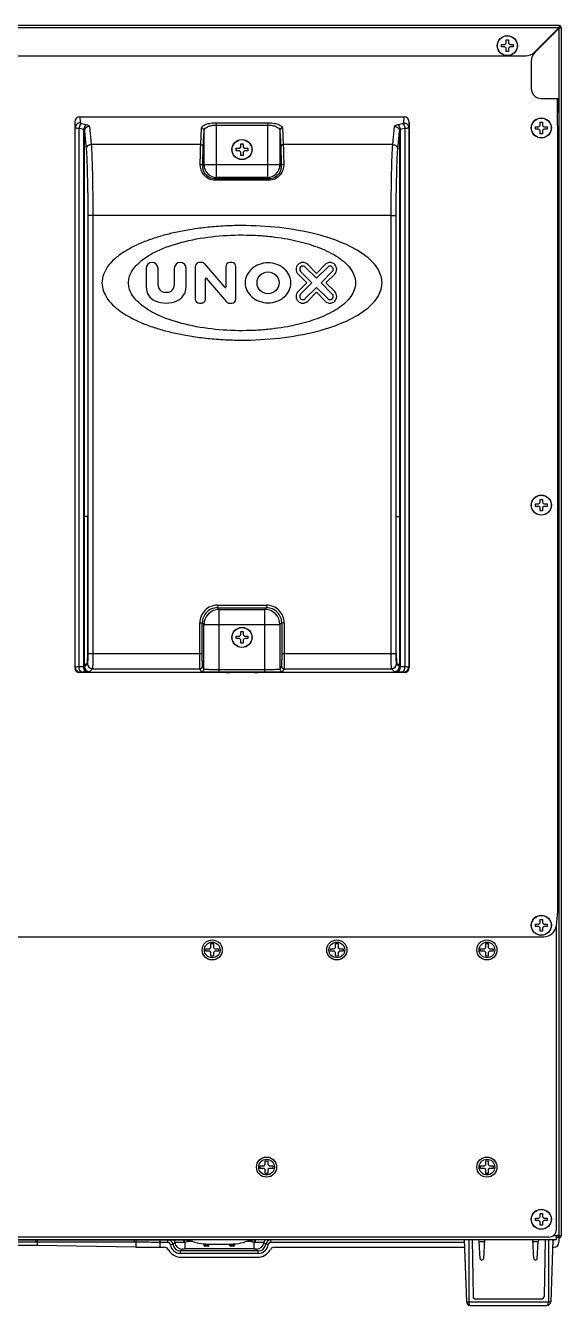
# Model space of a CAD drawing. Header units: millimetres. Extents: x 341 to 4391, y 324 to 2971.
# Drawn here: x 728 to 941, y 1401 to 1910 of the extents above; entities that cross this region are included whole.
import ezdxf

# ---------------------------------------------------------------- set-up
doc = ezdxf.new("R2010")
doc.units = ezdxf.units.MM
doc.header["$LTSCALE"] = 256.666667
doc.layers.get('0').update_dxf_attribs({"linetype": 'CONTINUOUS'})
for name, color, linetype in [('03___PRT_ALL_CURVES', 7, 'CONTINUOUS'), ('ASSI', 7, 'CONTINUOUS'), ('GEOM', 7, 'CONTINUOUS')]:
    doc.layers.add(name, color=color, linetype=linetype)

msp = doc.modelspace()

# ---------------------------------------------------------------- linework, layer by layer
at = {"color": 9, "linetype": 'Continuous'}
for p, q in [((940, 1908.66), (342, 1908.66)), ((938.47, 1907.02), (938.47, 1907.14)), ((939.12, 1907.59), (938.92, 1907.59)), ((940.1, 1428.46), (940.1, 1908.56)), ((904.15, 1426.76), (904.15, 1402.06)), ((908.3, 1426.03), (910.32, 1426.03)), ((929.67, 1426.03), (931.7, 1426.03)), ((935.84, 1426.76), (935.84, 1402.06)), ((800.8, 1424.41), (799, 1424.41)), ((799.3, 1424.11), (799.3, 1425.05)), ((800.5, 1424.11), (800.5, 1425.01)), ((811, 1424.41), (809.2, 1424.41)), ((809.5, 1424.11), (809.5, 1425.01)), ((810.7, 1424.11), (810.7, 1425.05)), ((903.25, 1402.06), (936.74, 1402.06))]:
    msp.add_line(p, q, dxfattribs=at)
at = {"color": 7, "linetype": 'Continuous'}
for p, q in [((919, 1902.56), (919, 1903.86)), ((919, 1903.86), (920, 1903.86)), ((920, 1903.86), (920, 1902.56)), ((917.2, 1901.06), (917.2, 1902.06)), ((917.2, 1902.06), (918.5, 1902.06)), ((918.5, 1901.06), (917.2, 1901.06)), ((918.5, 1902.06), (919, 1902.56)), ((919, 1900.56), (918.5, 1901.06)), ((919, 1899.26), (919, 1900.56)), ((920, 1899.26), (919, 1899.26)), ((920, 1902.56), (920.5, 1902.06)), ((920.5, 1901.06), (920, 1900.56)), ((920, 1900.56), (920, 1899.26)), ((920.5, 1902.06), (921.8, 1902.06)), ((921.8, 1901.06), (920.5, 1901.06)), ((921.8, 1902.06), (921.8, 1901.06)), ((930.7, 1868.36), (930.7, 1869.36)), ((930.7, 1869.36), (932, 1869.36)), ((932, 1868.36), (930.7, 1868.36)), ((932, 1869.36), (932.5, 1869.86)), ((932.5, 1867.86), (932, 1868.36)), ((932.5, 1869.86), (932.5, 1871.16)), ((932.5, 1871.16), (933.5, 1871.16)), ((933.5, 1871.16), (933.5, 1869.86)), ((933.5, 1869.86), (934, 1869.36)), ((934, 1868.36), (933.5, 1867.86)), ((934, 1869.36), (935.3, 1869.36)), ((935.3, 1868.36), (934, 1868.36)), ((935.3, 1869.36), (935.3, 1868.36)), ((939.5, 1869.89), (939.5, 1563.69)), ((932.5, 1866.56), (932.5, 1867.86)), ((933.5, 1866.56), (932.5, 1866.56)), ((933.5, 1867.86), (933.5, 1866.56)), ((811.7, 1859.76), (811.7, 1860.76)), ((811.7, 1860.76), (813, 1860.76)), ((813, 1859.76), (811.7, 1859.76)), ((813, 1860.76), (813.5, 1861.26)), ((813.5, 1859.26), (813, 1859.76)), ((813.5, 1861.26), (813.5, 1862.56)), ((813.5, 1862.56), (814.5, 1862.56)), ((813.5, 1857.96), (813.5, 1859.26)), ((814.5, 1857.96), (813.5, 1857.96)), ((814.5, 1862.56), (814.5, 1861.26)), ((814.5, 1861.26), (815, 1860.76)), ((815, 1859.76), (814.5, 1859.26)), ((814.5, 1859.26), (814.5, 1857.96)), ((815, 1860.76), (816.3, 1860.76)), ((816.3, 1859.76), (815, 1859.76)), ((816.3, 1860.76), (816.3, 1859.76)), ((932.5, 1719.86), (932.5, 1721.16)), ((932.5, 1721.16), (933.5, 1721.16)), ((933.5, 1721.16), (933.5, 1719.86)), ((930.7, 1718.36), (930.7, 1719.36)), ((930.7, 1719.36), (932, 1719.36)), ((932, 1718.36), (930.7, 1718.36)), ((932, 1719.36), (932.5, 1719.86)), ((932.5, 1717.86), (932, 1718.36)), ((932.5, 1716.56), (932.5, 1717.86)), ((933.5, 1716.56), (932.5, 1716.56)), ((933.5, 1719.86), (934, 1719.36)), ((934, 1718.36), (933.5, 1717.86)), ((933.5, 1717.86), (933.5, 1716.56)), ((934, 1719.36), (935.3, 1719.36)), ((935.3, 1718.36), (934, 1718.36)), ((935.3, 1719.36), (935.3, 1718.36)), ((811.7, 1666.76), (813, 1666.76)), ((811.7, 1665.76), (811.7, 1666.76)), ((813, 1665.76), (811.7, 1665.76)), ((813, 1666.76), (813.5, 1667.26)), ((813.5, 1665.26), (813, 1665.76)), ((813.5, 1668.56), (814.5, 1668.56)), ((813.5, 1667.26), (813.5, 1668.56)), ((813.5, 1663.96), (813.5, 1665.26)), ((814.5, 1668.56), (814.5, 1667.26)), ((814.5, 1667.26), (815, 1666.76)), ((815, 1665.76), (814.5, 1665.26)), ((814.5, 1665.26), (814.5, 1663.96)), ((815, 1666.76), (816.3, 1666.76)), ((816.3, 1665.76), (815, 1665.76)), ((816.3, 1666.76), (816.3, 1665.76)), ((814.5, 1663.96), (813.5, 1663.96)), ((932, 1552.26), (932.5, 1552.76)), ((932.5, 1554.06), (933.5, 1554.06)), ((932.5, 1552.76), (932.5, 1554.06)), ((933.5, 1554.06), (933.5, 1552.76)), ((933.5, 1552.76), (934, 1552.26)), ((930.7, 1552.26), (932, 1552.26)), ((930.7, 1551.26), (930.7, 1552.26)), ((932, 1551.26), (930.7, 1551.26)), ((932.5, 1550.76), (932, 1551.26)), ((932.5, 1549.46), (932.5, 1550.76)), ((933.5, 1549.46), (932.5, 1549.46)), ((934, 1551.26), (933.5, 1550.76)), ((933.5, 1550.76), (933.5, 1549.46)), ((934, 1552.26), (935.3, 1552.26)), ((935.3, 1551.26), (934, 1551.26)), ((935.3, 1552.26), (935.3, 1551.26)), ((799.67, 1542.47), (801.17, 1542.47)), ((799.67, 1541.47), (799.67, 1542.47)), ((801.17, 1542.47), (801.67, 1542.97)), ((801.67, 1544.47), (802.67, 1544.47)), ((801.67, 1542.97), (801.67, 1544.47)), ((802.67, 1544.47), (802.67, 1542.97)), ((802.67, 1542.97), (803.17, 1542.47)), ((803.17, 1542.47), (804.67, 1542.47)), ((804.67, 1542.47), (804.67, 1541.47)), ((849.2, 1542.47), (850.7, 1542.47)), ((849.2, 1541.47), (849.2, 1542.47)), ((850.7, 1542.47), (851.2, 1542.97)), ((851.2, 1544.47), (852.2, 1544.47)), ((851.2, 1542.97), (851.2, 1544.47)), ((852.2, 1544.47), (852.2, 1542.97)), ((852.2, 1542.97), (852.7, 1542.47)), ((852.7, 1542.47), (854.2, 1542.47)), ((854.2, 1542.47), (854.2, 1541.47)), ((908.89, 1542.47), (910.39, 1542.47)), ((908.89, 1541.47), (908.89, 1542.47)), ((910.39, 1542.47), (910.89, 1542.97)), ((910.89, 1544.47), (911.89, 1544.47)), ((910.89, 1542.97), (910.89, 1544.47)), ((911.89, 1544.47), (911.89, 1542.97)), ((911.89, 1542.97), (912.39, 1542.47)), ((912.39, 1542.47), (913.89, 1542.47)), ((913.89, 1542.47), (913.89, 1541.47)), ((801.17, 1541.47), (799.67, 1541.47)), ((801.67, 1540.97), (801.17, 1541.47)), ((801.67, 1539.47), (801.67, 1540.97)), ((802.67, 1539.47), (801.67, 1539.47)), ((803.17, 1541.47), (802.67, 1540.97)), ((802.67, 1540.97), (802.67, 1539.47)), ((804.67, 1541.47), (803.17, 1541.47)), ((850.7, 1541.47), (849.2, 1541.47)), ((851.2, 1540.97), (850.7, 1541.47)), ((851.2, 1539.47), (851.2, 1540.97)), ((852.2, 1539.47), (851.2, 1539.47)), ((852.7, 1541.47), (852.2, 1540.97)), ((852.2, 1540.97), (852.2, 1539.47)), ((854.2, 1541.47), (852.7, 1541.47)), ((910.39, 1541.47), (908.89, 1541.47)), ((910.89, 1540.97), (910.39, 1541.47)), ((910.89, 1539.47), (910.89, 1540.97)), ((911.89, 1539.47), (910.89, 1539.47)), ((912.39, 1541.47), (911.89, 1540.97)), ((911.89, 1540.97), (911.89, 1539.47)), ((913.89, 1541.47), (912.39, 1541.47)), ((821.26, 1456.11), (822.76, 1456.11)), ((821.26, 1455.11), (821.26, 1456.11)), ((822.76, 1456.11), (823.26, 1456.61)), ((823.26, 1458.11), (824.26, 1458.11)), ((823.26, 1456.61), (823.26, 1458.11)), ((824.26, 1458.11), (824.26, 1456.61)), ((824.26, 1456.61), (824.76, 1456.11)), ((824.76, 1456.11), (826.26, 1456.11)), ((826.26, 1456.11), (826.26, 1455.11)), ((908.89, 1456.11), (910.39, 1456.11)), ((908.89, 1455.11), (908.89, 1456.11)), ((910.39, 1456.11), (910.89, 1456.61)), ((910.89, 1458.11), (911.89, 1458.11)), ((910.89, 1456.61), (910.89, 1458.11)), ((911.89, 1458.11), (911.89, 1456.61)), ((911.89, 1456.61), (912.39, 1456.11)), ((912.39, 1456.11), (913.89, 1456.11)), ((913.89, 1456.11), (913.89, 1455.11)), ((822.76, 1455.11), (821.26, 1455.11)), ((823.26, 1454.61), (822.76, 1455.11)), ((823.26, 1453.11), (823.26, 1454.61)), ((824.26, 1453.11), (823.26, 1453.11)), ((824.76, 1455.11), (824.26, 1454.61)), ((824.26, 1454.61), (824.26, 1453.11)), ((826.26, 1455.11), (824.76, 1455.11)), ((910.39, 1455.11), (908.89, 1455.11)), ((910.89, 1454.61), (910.39, 1455.11)), ((910.89, 1453.11), (910.89, 1454.61)), ((911.89, 1453.11), (910.89, 1453.11)), ((912.39, 1455.11), (911.89, 1454.61)), ((911.89, 1454.61), (911.89, 1453.11)), ((913.89, 1455.11), (912.39, 1455.11)), ((930.7, 1435.36), (932, 1435.36)), ((930.7, 1434.36), (930.7, 1435.36)), ((932, 1435.36), (932.5, 1435.86)), ((932.5, 1437.16), (933.5, 1437.16)), ((932.5, 1435.86), (932.5, 1437.16)), ((933.5, 1437.16), (933.5, 1435.86)), ((933.5, 1435.86), (934, 1435.36)), ((934, 1435.36), (935.3, 1435.36)), ((935.3, 1435.36), (935.3, 1434.36)), ((932, 1434.36), (930.7, 1434.36)), ((932.5, 1433.86), (932, 1434.36)), ((932.5, 1432.56), (932.5, 1433.86)), ((933.5, 1432.56), (932.5, 1432.56)), ((934, 1434.36), (933.5, 1433.86)), ((933.5, 1433.86), (933.5, 1432.56)), ((935.3, 1434.36), (934, 1434.36)), ((793.61, 1426.3), (792.43, 1426.76)), ((902.39, 1426.76), (903.25, 1402.06)), ((905.5, 1426.76), (905.9, 1404.11)), ((908.65, 1419.19), (908.3, 1426.05)), ((910.36, 1426.76), (909.96, 1419.19)), ((930.03, 1419.19), (929.64, 1426.76)), ((931.34, 1419.19), (931.7, 1426.05)), ((934.49, 1426.76), (934.1, 1404.11)), ((937.6, 1426.76), (936.74, 1402.06)), ((771.82, 1423.83), (732.51, 1424.4)), ((799, 1424.41), (799, 1425.07)), ((800.5, 1424.11), (799.3, 1424.11)), ((800.5, 1425.01), (809.5, 1425.01)), ((800.8, 1424.41), (800.8, 1425.01)), ((809.2, 1424.41), (809.2, 1425.01)), ((810.7, 1424.11), (809.5, 1424.11)), ((811, 1424.41), (811, 1425.07)), ((909.16, 1418.72), (909.46, 1418.72)), ((930.53, 1418.72), (930.84, 1418.72)), ((904.76, 1400.61), (935.23, 1400.61)), ((933.09, 1403.12), (906.9, 1403.12))]:
    msp.add_line(p, q, dxfattribs=at)
for centre, radius, start, end in [((800.5, 1444.01), 19, 248.7607, 270), ((809.5, 1444.01), 19, 270, 294.5703), ((907.54, 1426.01), 0.754, 3, 90), ((932.45, 1426.01), 0.754, 90, 177), ((799.3, 1424.41), 0.3, 180, 270), ((800.5, 1424.41), 0.3, 270, 360), ((809.5, 1424.41), 0.3, 180, 270), ((810.7, 1424.41), 0.3, 270, 360), ((909.16, 1419.22), 0.503, 183, 270), ((909.46, 1419.22), 0.503, 270, 357), ((930.53, 1419.22), 0.503, 183, 270), ((930.84, 1419.22), 0.503, 270, 357), ((904.76, 1402.12), 1.51, 182, 270), ((906.9, 1404.13), 1.01, 181, 270), ((933.09, 1404.13), 1.01, 270, 359), ((935.23, 1402.12), 1.51, 270, 358)]:
    msp.add_arc(centre, radius, start, end, dxfattribs=at)
for centre, major_axis, ratio, start_param, end_param in [((938, 1425.76), (-1.41, 1.41), 0.999695, 2.356347, 3.926839), ((722.87, 1424.2), (15, 0), 0.017455, 0.872665, 1.570796), ((781.46, 1424.03), (15, 0), 0.017455, -2.268928, -1.570796)]:
    msp.add_ellipse(centre, major_axis=major_axis, ratio=ratio, start_param=start_param, end_param=end_param, dxfattribs=at)
at = {"color": 9, "linetype": 'Continuous'}
for points, knots in [([(904.15, 1402.06), (904.15, 1401.87), (904.17, 1401.51), (904.28, 1401.04), (904.47, 1400.71), (904.67, 1400.61), (904.76, 1400.61)], [0, 0, 0, 0, 0.343638, 0.632384, 0.843751, 1, 1, 1, 1]), ([(935.23, 1400.61), (935.32, 1400.61), (935.53, 1400.71), (935.71, 1401.04), (935.82, 1401.51), (935.84, 1401.87), (935.84, 1402.06)], [0, 0, 0, 0, 0.156249, 0.367616, 0.656362, 1, 1, 1, 1])]:
    msp.add_open_spline(points, degree=3, knots=knots, dxfattribs=at)
at = {"layer": '03___PRT_ALL_CURVES', "color": 40, "linetype": 'Continuous'}
msp.add_line((560.75, 1426.68), (792.4, 1426.68), dxfattribs=at)
at = {"layer": 'ASSI', "color": 7, "linetype": 'Continuous'}
for centre in [(919.5, 1901.56), (933, 1868.86), (814, 1860.26), (933, 1718.86), (814, 1666.26), (933, 1551.76), (802.17, 1541.97), (851.7, 1541.97), (911.39, 1541.97), (823.76, 1455.61), (911.39, 1455.61), (933, 1434.86)]:
    msp.add_circle(centre, 4, dxfattribs=at)
at = {"layer": 'ASSI', "color": 9, "linetype": 'Continuous'}
for centre, radius in [((919.5, 1901.56), 3.95), ((933, 1868.86), 3.95), ((814, 1860.26), 3.95), ((933, 1718.86), 3.95), ((814, 1666.26), 3.95), ((933, 1551.76), 3.95), ((802.17, 1541.97), 3.13), ((851.7, 1541.97), 3.13), ((911.39, 1541.97), 3.13), ((823.76, 1455.61), 3.13), ((911.39, 1455.61), 3.13), ((933, 1434.86), 3.95)]:
    msp.add_circle(centre, radius, dxfattribs=at)
at = {"layer": 'GEOM', "color": 7, "linetype": 'Continuous'}
for p, q in [((940.1, 1909.56), (341.9, 1909.56)), ((930.36, 1899.03), (940, 1908.66)), ((940.1, 1909.56), (940.1, 1909.37)), ((940.1, 1909.37), (940.1, 1908.74)), ((940.81, 1908.66), (940.18, 1908.66)), ((941, 1908.66), (940.81, 1908.66)), ((941, 1428.46), (941, 1908.66)), ((940.1, 1908.56), (930.46, 1898.93)), ((355.17, 1897.56), (926.83, 1897.56)), ((929, 1895.39), (929, 1884.56)), ((933, 1880.56), (939.22, 1880.56)), ((939.5, 1869.89), (939.5, 1880.47)), ((939.72, 1875.46), (939.72, 1880.06)), ((749.47, 1873.26), (878.52, 1873.26)), ((747.5, 1871.16), (747.5, 1654.26)), ((880.5, 1871.16), (880.5, 1654.26)), ((775.91, 1812.98), (775.91, 1805.64)), ((780.62, 1806.23), (780.62, 1812.98)), ((787.08, 1812.98), (787.08, 1806.23)), ((791.79, 1805.64), (791.79, 1812.98)), ((795.42, 1813.72), (795.42, 1800.8)), ((797.97, 1815.34), (797.04, 1815.34)), ((807.3, 1805.46), (799.19, 1814.78)), ((807.54, 1813.72), (807.54, 1805.54)), ((809.96, 1815.34), (809.15, 1815.34)), ((811.57, 1800.8), (811.57, 1813.72)), ((839.13, 1813.56), (843.61, 1809.08)), ((843.51, 1811.17), (840.13, 1814.55)), ((843.61, 1809.08), (848.08, 1813.56)), ((847.09, 1814.55), (843.7, 1811.17)), ((799.46, 1800.8), (799.46, 1808.98)), ((799.7, 1809.07), (807.81, 1799.74)), ((836.32, 1810.74), (839.71, 1807.36)), ((839.71, 1807.17), (836.32, 1803.78)), ((841.79, 1807.26), (837.32, 1811.74)), ((837.32, 1802.79), (841.79, 1807.26)), ((849.9, 1811.74), (845.43, 1807.26)), ((845.43, 1807.26), (849.9, 1802.79)), ((847.51, 1807.36), (850.9, 1810.74)), ((850.9, 1803.78), (847.51, 1807.17)), ((843.61, 1805.45), (839.13, 1800.97)), ((840.13, 1799.98), (843.51, 1803.36)), ((848.08, 1800.97), (843.61, 1805.45)), ((843.7, 1803.36), (847.09, 1799.98)), ((797.04, 1799.19), (797.85, 1799.19)), ((809.03, 1799.19), (809.96, 1799.19)), ((752.66, 1714.33), (751.34, 1714.33)), ((751.34, 1655.11), (751.34, 1714.33)), ((752.66, 1659.8), (752.66, 1714.33)), ((875.34, 1714.33), (876.65, 1714.33)), ((875.34, 1659.8), (875.34, 1714.33)), ((876.65, 1714.33), (876.65, 1655.11)), ((751.34, 1655.11), (752.54, 1656.31)), ((876.65, 1655.11), (875.46, 1656.31)), ((807.67, 1652.26), (749.5, 1652.26)), ((817.5, 1652.33), (810.5, 1652.33)), ((878.5, 1652.26), (820.33, 1652.26)), ((939.5, 1563.69), (939.5, 1556.47)), ((938.99, 1551.64), (939.47, 1555.92)), ((939, 1430.76), (939, 1551.69)), ((347.97, 1547.19), (934.02, 1547.19)), ((343, 1426.76), (939, 1426.76)), ((936, 1427.76), (346, 1427.76)), ((937.7, 1428.36), (939, 1428.36)), ((937.85, 1428.46), (940.1, 1428.46)), ((939, 1426.76), (939, 1428.46)), ((940.1, 1428.36), (939, 1428.36)), ((940.1, 1427.56), (939, 1427.56)), ((940, 1428.46), (940, 1428.36)), ((940, 1427.56), (940, 1425.76)), ((940.1, 1428.46), (941, 1428.46)), ((940.1, 1427.56), (940.1, 1428.36)), ((781.46, 1423.76), (783, 1423.76)), ((827, 1423.76), (902.5, 1423.76)), ((937.5, 1423.76), (938, 1423.76)), ((789.93, 1419.76), (820.07, 1419.76))]:
    msp.add_line(p, q, dxfattribs=at)
at = {"layer": 'GEOM', "color": 9, "linetype": 'Continuous'}
for p, q in [((749.47, 1873.26), (749.7, 1870.92)), ((878.29, 1870.92), (878.52, 1873.26)), ((747.5, 1871.16), (747.7, 1869.04)), ((747.7, 1654.47), (747.7, 1869.04)), ((749.2, 1654.5), (749.2, 1868.74)), ((749.2, 1868.74), (751.09, 1868.34)), ((750.2, 1870.61), (752.09, 1870.22)), ((751.09, 1654.53), (751.09, 1868.34)), ((753.34, 1869.46), (754.03, 1862.25)), ((797.6, 1862.25), (797.91, 1868.81)), ((798.6, 1861.31), (798.91, 1867.87)), ((798.91, 1854.18), (798.91, 1867.87)), ((803.91, 1849.18), (803.91, 1870.96)), ((803.91, 1870.96), (824.08, 1870.96)), ((803.91, 1870.02), (824.08, 1870.02)), ((824.08, 1870.96), (824.08, 1849.18)), ((829.08, 1867.87), (829.4, 1861.31)), ((829.08, 1867.87), (829.08, 1854.18)), ((830.08, 1868.81), (830.4, 1862.25)), ((873.96, 1862.25), (874.66, 1869.46)), ((875.9, 1870.22), (877.8, 1870.61)), ((876.9, 1868.34), (878.8, 1868.74)), ((876.9, 1868.34), (876.9, 1654.53)), ((878.8, 1868.74), (878.8, 1654.5)), ((880.29, 1869.04), (880.5, 1871.16)), ((880.29, 1869.04), (880.29, 1654.47)), ((751.34, 1714.33), (751.34, 1867.58)), ((751.34, 1867.58), (752.03, 1860.37)), ((875.96, 1860.37), (876.65, 1867.58)), ((876.65, 1867.58), (876.65, 1714.33)), ((797.6, 1862.25), (754.03, 1862.25)), ((873.96, 1862.25), (830.4, 1862.25)), ((798.4, 1853.66), (798.91, 1854.18)), ((829.08, 1854.18), (798.91, 1854.18)), ((829.6, 1853.66), (829.08, 1854.18)), ((803.32, 1848.59), (803.91, 1849.18)), ((803.32, 1848.06), (803.32, 1848.59)), ((824.67, 1848.59), (803.32, 1848.59)), ((824.67, 1848.06), (803.32, 1848.06)), ((824.08, 1849.18), (803.91, 1849.18)), ((824.67, 1848.59), (824.08, 1849.18)), ((824.67, 1848.06), (824.67, 1848.59)), ((752.68, 1834.06), (752.68, 1659.8)), ((754.67, 1834.06), (752.68, 1834.06)), ((754.67, 1834.06), (754.67, 1659.8)), ((873.32, 1834.06), (754.67, 1834.06)), ((873.32, 1834.06), (875.32, 1834.06)), ((873.32, 1659.8), (873.32, 1834.06)), ((875.32, 1659.8), (875.32, 1834.06)), ((804.21, 1679.05), (823.78, 1679.05)), ((804.21, 1679.05), (804.21, 1678.05)), ((804.21, 1678.05), (823.78, 1678.05)), ((804.21, 1678.05), (804.89, 1677.37)), ((804.89, 1677.37), (823.1, 1677.37)), ((804.89, 1652.37), (804.89, 1677.37)), ((823.78, 1678.05), (823.1, 1677.37)), ((823.1, 1652.37), (823.1, 1677.37)), ((823.78, 1679.05), (823.78, 1678.05)), ((797.21, 1672.05), (798.21, 1672.05)), ((797.21, 1659.8), (797.21, 1672.05)), ((798.21, 1672.05), (798.89, 1671.37)), ((798.21, 1659.8), (798.21, 1672.05)), ((798.89, 1671.37), (829.1, 1671.37)), ((798.89, 1653.61), (798.89, 1671.37)), ((829.78, 1672.05), (829.1, 1671.37)), ((829.1, 1671.37), (829.1, 1653.61)), ((830.78, 1672.05), (829.78, 1672.05)), ((829.78, 1672.05), (829.78, 1659.8)), ((830.78, 1672.05), (830.78, 1659.8)), ((752.68, 1659.8), (798.21, 1659.8)), ((829.78, 1659.8), (875.32, 1659.8)), ((747.7, 1654.47), (747.5, 1654.26)), ((751.09, 1654.53), (749.2, 1654.5)), ((752.54, 1655.81), (751.34, 1654.61)), ((751.34, 1654.61), (751.34, 1655.11)), ((798.89, 1653.61), (798.3, 1654.81)), ((829.7, 1654.81), (829.1, 1653.61)), ((876.65, 1654.61), (875.45, 1655.81)), ((876.65, 1655.11), (876.65, 1654.61)), ((878.8, 1654.5), (876.9, 1654.53)), ((880.5, 1654.26), (880.29, 1654.47)), ((749.7, 1652.47), (749.5, 1652.26)), ((752.09, 1652.53), (750.2, 1652.5)), ((754.54, 1653.81), (753.34, 1652.61)), ((754.54, 1653.81), (797.3, 1653.81)), ((797.89, 1652.61), (797.3, 1653.81)), ((823.1, 1653.37), (804.89, 1653.37)), ((823.1, 1652.37), (804.89, 1652.37)), ((830.7, 1653.81), (830.1, 1652.61)), ((830.7, 1653.81), (873.45, 1653.81)), ((874.66, 1652.61), (873.45, 1653.81)), ((877.8, 1652.5), (875.9, 1652.53)), ((878.5, 1652.26), (878.29, 1652.47)), ((771.19, 1425.7), (731.92, 1425.7)), ((732.51, 1426.7), (732.51, 1426.76)), ((732.51, 1425.7), (732.51, 1424.4)), ((771.82, 1426.7), (733.14, 1426.7)), ((771.82, 1426.7), (771.82, 1426.76)), ((771.82, 1425.7), (771.82, 1423.83)), ((781.46, 1423.76), (781.46, 1426.76)), ((784.55, 1426.69), (781.46, 1426.69)), ((784.55, 1425.69), (781.46, 1425.69)), ((784.55, 1426.69), (784.62, 1426.76)), ((784.55, 1425.69), (784.55, 1426.69)), ((786.54, 1424.93), (787.28, 1425.67)), ((791.26, 1425.78), (791.26, 1423.04)), ((791.76, 1426.76), (792.24, 1426.04)), ((794.45, 1426.04), (792.24, 1426.04)), ((817.75, 1426.04), (815.58, 1426.04)), ((818.24, 1426.76), (817.75, 1426.04)), ((818.74, 1425.78), (818.74, 1423.04)), ((822.72, 1425.67), (823.46, 1424.93)), ((825.37, 1426.76), (825.45, 1426.69)), ((902.39, 1426.69), (825.45, 1426.69)), ((825.45, 1425.69), (825.45, 1426.69)), ((902.43, 1425.69), (825.45, 1425.69)), ((785.54, 1424.81), (786.54, 1424.93)), ((790.26, 1423.02), (789.51, 1422.28)), ((820.48, 1422.28), (789.51, 1422.28)), ((789.51, 1421.28), (789.51, 1422.28)), ((820.48, 1421.28), (789.51, 1421.28)), ((818.74, 1423.04), (791.26, 1423.04)), ((820.48, 1422.28), (819.74, 1423.02)), ((820.48, 1421.28), (820.48, 1422.28)), ((824.45, 1424.81), (823.46, 1424.93))]:
    msp.add_line(p, q, dxfattribs=at)
at = {"layer": 'GEOM', "color": 7, "linetype": 'Continuous'}
msp.add_circle((824.36, 1807.26), 4.37, dxfattribs=at)
for centre, radius, start, end in [((940.1, 1908.66), 0.9, 0, 90), ((940.1, 1908.66), 0.1, 0, 90), ((936.5, 1904.76), 3, 47.7026, 50.4171), ((938.96, 1907.56), 1, 39.4674, 47.6574), ((926.83, 1902.56), 5, 270, 315), ((934, 1895.39), 5, 135, 180), ((933, 1884.56), 4, 180, 270), ((939.22, 1880.06), 0.5, 0, 90), ((939.22, 1875.46), 0.5, 304.3309, 360), ((778.26, 1812.98), 2.36, 0, 180), ((789.43, 1812.98), 2.36, 0, 180), ((797.04, 1813.72), 1.62, 90, 180), ((797.97, 1813.72), 1.62, 41, 90), ((809.15, 1813.72), 1.62, 90, 180), ((809.96, 1813.72), 1.62, 0, 90), ((838.23, 1812.65), 2.69, 45, 225), ((838.23, 1812.65), 1.29, 45, 225), ((848.99, 1812.65), 2.69, 315, 135), ((848.99, 1812.65), 1.29, 315, 135), ((799.6, 1808.98), 0.135, 41, 180), ((839.61, 1807.26), 0.135, 315, 45), ((843.61, 1811.26), 0.135, 225, 315), ((847.61, 1807.26), 0.135, 135, 225), ((781.96, 1805.64), 6.06, 180, 246.4218), ((783.31, 1806.23), 2.69, 180, 262.3377), ((783.85, 1810.23), 6.73, 262.3377, 277.6623), ((784.39, 1806.23), 2.69, 277.6623, 360), ((785.73, 1805.64), 6.06, 293.5782, 360), ((807.4, 1805.54), 0.135, 221, 360), ((838.23, 1801.88), 2.69, 135, 315), ((838.23, 1801.88), 1.29, 135, 315), ((843.61, 1803.27), 0.135, 45, 135), ((848.99, 1801.88), 2.69, 225, 45), ((848.99, 1801.88), 1.29, 225, 45), ((783.85, 1809.96), 10.77, 246.4218, 293.5782), ((797.04, 1800.8), 1.62, 180, 270), ((797.85, 1800.8), 1.62, 270, 360), ((809.03, 1800.8), 1.62, 221, 270), ((809.96, 1800.8), 1.62, 270, 360), ((934.5, 1556.47), 5, 353.6598, 360), ((934.02, 1552.19), 5, 270, 353.6598), ((936, 1430.76), 3, 270, 360), ((936.37, 1427.7), 2.01, 306.9877, 320.9576), ((936.38, 1427.69), 2, 320.9983, 331.9802), ((940.1, 1428.46), 0.9, 270, 360), ((940.1, 1428.46), 0.1, 270, 360)]:
    msp.add_arc(centre, radius, start, end, dxfattribs=at)
at = {"layer": 'GEOM', "color": 9, "linetype": 'Continuous'}
for centre, radius, start, end in [((803.91, 1854.18), 5, 180.0211, 269.9789), ((824.08, 1854.18), 5, 270.0211, 359.9789), ((804.21, 1672.05), 7, 89.9969, 180.0031), ((804.21, 1672.05), 6, 89.9929, 180.0071), ((804.9, 1671.37), 6, 90.0211, 179.9789), ((823.1, 1671.37), 6, 0.0211, 89.9789), ((823.78, 1672.05), 7, 359.9969, 90.0031), ((823.78, 1672.05), 6, 359.9929, 90.0071), ((749.7, 1654.47), 2, 180.0842, 269.9158), ((753.34, 1654.61), 2, 180.0842, 269.9158), ((754.54, 1655.81), 2, 180.0842, 269.9158), ((797.3, 1654.81), 1, 270.029, 359.9448), ((830.7, 1654.81), 1, 180.0552, 269.971), ((873.45, 1655.81), 2, 270.0842, 359.9158), ((874.65, 1654.61), 2, 270.0842, 359.9158), ((878.29, 1654.47), 2, 270.0842, 359.9158), ((797.89, 1653.61), 1, 270.029, 359.9448), ((830.1, 1653.61), 1, 180.0552, 269.971), ((784.55, 1424.69), 2, 6.8048, 89.9863), ((784.55, 1424.69), 1, 6.7574, 89.9977), ((790.26, 1426.02), 3, 186.7775, 269.9736), ((790.8, 1427.97), 2.24, 270.1315, 281.7512), ((715.07, 1408.06), 78.22, 13.094, 13.8466), ((790.57, 1428.55), 3.02, 303.6641, 319.6031), ((819.43, 1428.55), 3.02, 219.666, 236.3326), ((894.69, 1408.12), 77.98, 166.1526, 166.9075), ((819.19, 1427.97), 2.24, 258.2446, 269.8728), ((819.74, 1426.02), 3, 270.0264, 353.2225), ((825.45, 1424.69), 2, 90.0137, 173.1953), ((825.45, 1424.69), 1, 90.0023, 173.2426), ((789.51, 1425.28), 4, 186.7527, 270.0024), ((789.51, 1425.28), 3, 186.719, 270.0122), ((820.48, 1425.28), 3, 269.9878, 353.281), ((820.48, 1425.28), 4, 269.9976, 353.2473)]:
    msp.add_arc(centre, radius, start, end, dxfattribs=at)
at = {"layer": 'GEOM', "color": 7, "linetype": 'Continuous'}
for centre, major_axis, ratio, start_param, end_param in [((749.5, 1871.14), (-0.2, 2.12), 0.939187, -0.089867, 1.468993), ((878.5, 1871.14), (0.2, 2.12), 0.939187, -1.468993, 0.089867), ((752.53, 1659.8), (0, 3.5), 0.034921, -3.106686, -1.570796), ((875.46, 1659.8), (0, 3.5), 0.034921, -4.712389, -3.176499), ((749.5, 1654.27), (1.42, 1.42), 0.998783, -3.926382, -2.356803), ((878.5, 1654.27), (1.42, -1.42), 0.998783, -0.784789, 0.784789), ((807.67, 1652.32), (1.5, 0), 0.034921, -1.570796, -0.339837), ((810.5, 1652.28), (1.5, 0), 0.034921, 1.570796, 2.801756), ((817.5, 1652.28), (1.5, 0), 0.034921, 0.339837, 1.570796), ((820.33, 1652.32), (1.5, 0), 0.034921, -2.801756, -1.570796), ((783, 1421.76), (1.41, 1.41), 0.999695, -0.261952, 0.785246), ((789.93, 1425.76), (-4.24, -4.24), 0.999695, -0.261952, 0.785246), ((820.07, 1425.76), (-4.24, 4.24), 0.999695, 2.356347, 3.403544), ((827, 1421.76), (-1.41, 1.41), 0.999695, -0.785246, 0.261952)]:
    msp.add_ellipse(centre, major_axis=major_axis, ratio=ratio, start_param=start_param, end_param=end_param, dxfattribs=at)
for points, knots in [([(940.1, 1909.37), (940.09, 1909.33), (940.05, 1909.09), (940.02, 1908.85), (940, 1908.66)], [0, 0, 0, 0, 0.202336, 1, 1, 1, 1]), ([(940.81, 1908.66), (940.76, 1908.65), (940.52, 1908.61), (940.29, 1908.59), (940.1, 1908.56)], [0, 0, 0, 0, 0.202336, 1, 1, 1, 1]), ([(869.68, 1807.26), (869.68, 1808.12), (869.43, 1809.94), (867.7, 1813.89), (862.71, 1818.85), (853.6, 1823.68), (841.31, 1827.46), (827.01, 1829.71), (814.52, 1830.2), (804.78, 1829.79), (798.05, 1829.15), (792.79, 1828.36), (788.89, 1827.61), (786.17, 1827.01), (783.54, 1826.35), (780.1, 1825.37), (775.92, 1823.96), (771.19, 1821.93), (766.93, 1819.57), (763.33, 1816.87), (759.8, 1813.17), (758.31, 1809.54), (758.31, 1807.26)], [0, 0, 0, 0, 0.019941, 0.042354, 0.099604, 0.179479, 0.281703, 0.398223, 0.516716, 0.573001, 0.625808, 0.674436, 0.697057, 0.718516, 0.739445, 0.760411, 0.802011, 0.842362, 0.880468, 0.915456, 0.946829, 1, 1, 1, 1]), ([(768.88, 1807.26), (768.88, 1807.98), (769.08, 1809.49), (770.47, 1812.78), (774.49, 1816.93), (781.89, 1820.98), (791.85, 1824.14), (803.45, 1826.02), (813.58, 1826.43), (821.47, 1826.09), (826.92, 1825.55), (831.18, 1824.89), (834.34, 1824.27), (836.54, 1823.76), (838.68, 1823.21), (841.47, 1822.4), (844.85, 1821.22), (848.69, 1819.52), (853.08, 1816.99), (857.43, 1813.37), (859.12, 1809.16), (859.12, 1807.26)], [0, 0, 0, 0, 0.020426, 0.043294, 0.101168, 0.181166, 0.283064, 0.398962, 0.516733, 0.572675, 0.625172, 0.673535, 0.696042, 0.717401, 0.73824, 0.759127, 0.800607, 0.840911, 0.879072, 0.945685, 1, 1, 1, 1]), ([(833.45, 1807.26), (833.45, 1808.3), (832.95, 1810.45), (830.88, 1813.08), (827.87, 1814.81), (824.36, 1815.41), (820.85, 1814.81), (817.84, 1813.08), (815.77, 1810.45), (815.28, 1808.3), (815.28, 1807.26)], [0, 0, 0, 0, 0.117152, 0.239047, 0.367351, 0.5, 0.632649, 0.760953, 0.882848, 1, 1, 1, 1]), ([(758.31, 1807.26), (758.31, 1804.98), (759.8, 1801.36), (763.33, 1797.65), (766.93, 1794.96), (771.19, 1792.6), (775.92, 1790.56), (780.1, 1789.15), (783.54, 1788.18), (786.17, 1787.52), (788.89, 1786.92), (792.79, 1786.17), (798.05, 1785.38), (804.78, 1784.74), (814.52, 1784.32), (827.01, 1784.82), (841.31, 1787.07), (853.6, 1790.85), (862.71, 1795.68), (867.7, 1800.63), (869.43, 1804.59), (869.68, 1806.41), (869.68, 1807.26)], [0, 0, 0, 0, 0.053171, 0.084544, 0.119532, 0.157638, 0.197989, 0.239589, 0.260555, 0.281484, 0.302943, 0.325564, 0.374192, 0.426999, 0.483284, 0.601777, 0.718297, 0.820521, 0.900396, 0.957646, 0.980059, 1, 1, 1, 1]), ([(859.12, 1807.26), (859.12, 1805.37), (857.43, 1801.16), (853.08, 1797.54), (848.69, 1795.01), (844.85, 1793.31), (841.47, 1792.13), (838.68, 1791.32), (836.54, 1790.76), (834.34, 1790.26), (831.18, 1789.63), (826.92, 1788.98), (821.47, 1788.44), (813.58, 1788.1), (803.45, 1788.51), (791.85, 1790.39), (781.89, 1793.55), (774.49, 1797.6), (770.47, 1801.74), (769.08, 1805.03), (768.88, 1806.55), (768.88, 1807.26)], [0, 0, 0, 0, 0.054315, 0.120928, 0.159089, 0.199393, 0.240873, 0.26176, 0.282599, 0.303958, 0.326465, 0.374828, 0.427325, 0.483267, 0.601038, 0.716936, 0.818834, 0.898832, 0.956706, 0.979574, 1, 1, 1, 1]), ([(815.28, 1807.26), (815.28, 1806.23), (815.77, 1804.08), (817.84, 1801.44), (820.85, 1799.72), (824.36, 1799.12), (827.87, 1799.72), (830.88, 1801.44), (832.95, 1804.08), (833.45, 1806.23), (833.45, 1807.26)], [0, 0, 0, 0, 0.117152, 0.239047, 0.367351, 0.5, 0.632649, 0.760953, 0.882848, 1, 1, 1, 1])]:
    msp.add_open_spline(points, degree=3, knots=knots, dxfattribs=at)
for points in [[(940.1, 1908.74), (940.06, 1908.72), (940.03, 1908.69), (940, 1908.66)], [(940.18, 1908.66), (940.16, 1908.63), (940.13, 1908.6), (940.1, 1908.56)]]:
    msp.add_open_spline(points, degree=3, dxfattribs=at)
at = {"layer": 'GEOM', "color": 9, "linetype": 'Continuous'}
for points, knots in [([(749.7, 1870.92), (749.2, 1870.91), (748.17, 1870.53), (747.71, 1869.52), (747.7, 1869.04)], [0, 0, 0, 0, 0.510722, 1, 1, 1, 1]), ([(747.7, 1869.04), (747.72, 1868.99), (747.89, 1868.92), (748.17, 1868.85), (748.64, 1868.78), (749, 1868.75), (749.2, 1868.74)], [0, 0, 0, 0, 0.097778, 0.301691, 0.608062, 1, 1, 1, 1]), ([(750.2, 1870.61), (749.92, 1870.46), (749.47, 1869.83), (749.26, 1869.14), (749.2, 1868.74)], [0, 0, 0, 0, 0.435019, 1, 1, 1, 1]), ([(749.7, 1870.92), (749.7, 1870.88), (749.81, 1870.7), (750.03, 1870.65), (750.2, 1870.61)], [0, 0, 0, 0, 0.161319, 1, 1, 1, 1]), ([(752.09, 1870.22), (751.82, 1870.06), (751.37, 1869.44), (751.15, 1868.74), (751.09, 1868.34)], [0, 0, 0, 0, 0.435019, 1, 1, 1, 1]), ([(753.34, 1869.46), (752.84, 1869.46), (751.81, 1869.08), (751.35, 1868.06), (751.34, 1867.58)], [0, 0, 0, 0, 0.510723, 1, 1, 1, 1]), ([(752.09, 1870.22), (752.4, 1870.15), (752.88, 1870.03), (753.32, 1869.64), (753.34, 1869.46)], [0, 0, 0, 0, 0.633331, 1, 1, 1, 1]), ([(797.91, 1868.81), (797.93, 1869.12), (798.46, 1869.83), (799.8, 1870.41), (801.68, 1870.86), (803.13, 1870.96), (803.91, 1870.96)], [0, 0, 0, 0, 0.138083, 0.353491, 0.651054, 1, 1, 1, 1]), ([(797.91, 1868.81), (798.16, 1868.81), (798.68, 1868.62), (798.91, 1868.11), (798.91, 1867.87)], [0, 0, 0, 0, 0.510881, 1, 1, 1, 1]), ([(798.91, 1867.87), (798.94, 1868.55), (800.25, 1869.45), (802.01, 1869.9), (803.25, 1870.02), (803.91, 1870.02)], [0, 0, 0, 0, 0.359608, 0.654554, 1, 1, 1, 1]), ([(824.08, 1870.96), (824.86, 1870.96), (826.31, 1870.86), (828.2, 1870.41), (829.53, 1869.83), (830.07, 1869.12), (830.08, 1868.81)], [0, 0, 0, 0, 0.348945, 0.646509, 0.861917, 1, 1, 1, 1]), ([(824.08, 1870.02), (824.74, 1870.02), (825.99, 1869.9), (827.75, 1869.45), (829.06, 1868.55), (829.08, 1867.87)], [0, 0, 0, 0, 0.345445, 0.640391, 1, 1, 1, 1]), ([(830.08, 1868.81), (829.83, 1868.81), (829.31, 1868.62), (829.08, 1868.11), (829.08, 1867.87)], [0, 0, 0, 0, 0.510881, 1, 1, 1, 1]), ([(874.66, 1869.46), (874.67, 1869.64), (875.12, 1870.03), (875.59, 1870.15), (875.9, 1870.22)], [0, 0, 0, 0, 0.366669, 1, 1, 1, 1]), ([(874.66, 1869.46), (875.16, 1869.46), (876.19, 1869.08), (876.65, 1868.06), (876.65, 1867.58)], [0, 0, 0, 0, 0.510723, 1, 1, 1, 1]), ([(875.9, 1870.22), (876.18, 1870.06), (876.63, 1869.44), (876.84, 1868.74), (876.9, 1868.34)], [0, 0, 0, 0, 0.435019, 1, 1, 1, 1]), ([(877.8, 1870.61), (877.86, 1870.63), (878.04, 1870.68), (878.28, 1870.79), (878.29, 1870.92)], [0, 0, 0, 0, 0.356305, 1, 1, 1, 1]), ([(877.8, 1870.61), (878.07, 1870.46), (878.52, 1869.83), (878.73, 1869.14), (878.8, 1868.74)], [0, 0, 0, 0, 0.435018, 1, 1, 1, 1]), ([(878.29, 1870.92), (878.8, 1870.91), (879.82, 1870.53), (880.29, 1869.52), (880.29, 1869.04)], [0, 0, 0, 0, 0.510723, 1, 1, 1, 1]), ([(878.8, 1868.74), (879, 1868.75), (879.35, 1868.78), (879.82, 1868.85), (880.11, 1868.92), (880.28, 1868.99), (880.29, 1869.04)], [0, 0, 0, 0, 0.391938, 0.698309, 0.902222, 1, 1, 1, 1]), ([(754.03, 1862.25), (753.53, 1862.24), (752.5, 1861.86), (752.04, 1860.85), (752.03, 1860.37)], [0, 0, 0, 0, 0.510723, 1, 1, 1, 1]), ([(752.03, 1860.37), (752.16, 1859.01), (752.34, 1855.59), (752.62, 1846.82), (752.68, 1839.41), (752.68, 1834.06)], [0, 0, 0, 0, 0.155909, 0.389791, 1, 1, 1, 1]), ([(754.03, 1862.25), (754.16, 1860.79), (754.34, 1857.13), (754.62, 1847.73), (754.67, 1839.8), (754.67, 1834.06)], [0, 0, 0, 0, 0.155881, 0.389764, 1, 1, 1, 1]), ([(797.4, 1854.34), (797.41, 1855.17), (797.46, 1857.81), (797.51, 1860.45), (797.6, 1862.25)], [0, 0, 0, 0, 0.31565, 1, 1, 1, 1]), ([(797.6, 1862.25), (797.85, 1862.25), (798.37, 1862.06), (798.6, 1861.55), (798.6, 1861.31)], [0, 0, 0, 0, 0.510881, 1, 1, 1, 1]), ([(798.4, 1853.66), (798.41, 1854.47), (798.46, 1857.02), (798.51, 1859.57), (798.6, 1861.31)], [0, 0, 0, 0, 0.315646, 1, 1, 1, 1]), ([(830.4, 1862.25), (830.15, 1862.25), (829.63, 1862.06), (829.4, 1861.55), (829.4, 1861.31)], [0, 0, 0, 0, 0.510881, 1, 1, 1, 1]), ([(829.4, 1861.31), (829.42, 1860.85), (829.52, 1858.3), (829.56, 1855.75), (829.6, 1853.66)], [0, 0, 0, 0, 0.180712, 1, 1, 1, 1]), ([(830.4, 1862.25), (830.42, 1861.77), (830.52, 1859.14), (830.56, 1856.5), (830.6, 1854.34)], [0, 0, 0, 0, 0.180706, 1, 1, 1, 1]), ([(873.32, 1834.06), (873.32, 1839.8), (873.38, 1847.73), (873.66, 1857.13), (873.83, 1860.79), (873.96, 1862.25)], [0, 0, 0, 0, 0.610236, 0.844119, 1, 1, 1, 1]), ([(873.96, 1862.25), (874.47, 1862.24), (875.49, 1861.86), (875.96, 1860.85), (875.96, 1860.37)], [0, 0, 0, 0, 0.510723, 1, 1, 1, 1]), ([(875.32, 1834.06), (875.32, 1839.41), (875.38, 1846.82), (875.66, 1855.59), (875.83, 1859.01), (875.96, 1860.37)], [0, 0, 0, 0, 0.610209, 0.844091, 1, 1, 1, 1]), ([(803.32, 1848.06), (802.43, 1848.06), (800.68, 1848.48), (798.16, 1850.52), (797.38, 1852.9), (797.4, 1854.34)], [0, 0, 0, 0, 0.280668, 0.54602, 1, 1, 1, 1]), ([(797.4, 1854.34), (797.64, 1854.34), (798.08, 1854.25), (798.39, 1853.85), (798.4, 1853.66)], [0, 0, 0, 0, 0.565967, 1, 1, 1, 1]), ([(803.32, 1848.59), (802.57, 1848.59), (801.09, 1848.94), (799.02, 1850.6), (798.38, 1852.52), (798.4, 1853.66)], [0, 0, 0, 0, 0.291014, 0.559893, 1, 1, 1, 1]), ([(830.6, 1854.34), (830.62, 1852.9), (829.83, 1850.52), (827.31, 1848.48), (825.56, 1848.06), (824.67, 1848.06)], [0, 0, 0, 0, 0.453951, 0.719302, 1, 1, 1, 1]), ([(829.6, 1853.66), (829.62, 1852.52), (828.98, 1850.6), (826.9, 1848.94), (825.43, 1848.59), (824.67, 1848.59)], [0, 0, 0, 0, 0.440081, 0.708954, 1, 1, 1, 1]), ([(830.6, 1854.34), (830.35, 1854.34), (829.91, 1854.25), (829.6, 1853.85), (829.6, 1853.66)], [0, 0, 0, 0, 0.56597, 1, 1, 1, 1]), ([(752.68, 1659.8), (752.68, 1659.3), (752.67, 1658.38), (752.65, 1657.28), (752.62, 1656.57), (752.6, 1656.19), (752.57, 1655.96), (752.57, 1655.83), (752.54, 1655.81)], [0, 0, 0, 0, 0.374357, 0.694186, 0.818633, 0.913083, 0.974152, 1, 1, 1, 1]), ([(754.67, 1659.8), (754.67, 1659.05), (754.67, 1657.97), (754.65, 1656.58), (754.64, 1655.69), (754.62, 1654.95), (754.6, 1654.39), (754.56, 1654.04), (754.57, 1653.85), (754.54, 1653.81)], [0, 0, 0, 0, 0.374627, 0.544648, 0.694679, 0.819193, 0.913644, 0.974598, 1, 1, 1, 1]), ([(797.3, 1653.81), (797.28, 1653.85), (797.28, 1654.03), (797.25, 1654.39), (797.25, 1654.95), (797.23, 1656.03), (797.22, 1657.67), (797.21, 1659.05), (797.21, 1659.8)], [0, 0, 0, 0, 0.025181, 0.086079, 0.180531, 0.305078, 0.625241, 1, 1, 1, 1]), ([(798.3, 1654.81), (798.28, 1654.84), (798.28, 1655), (798.25, 1655.29), (798.25, 1655.76), (798.23, 1656.66), (798.22, 1658.02), (798.21, 1659.18), (798.21, 1659.8)], [0, 0, 0, 0, 0.025242, 0.086158, 0.18061, 0.305146, 0.625282, 1, 1, 1, 1]), ([(829.78, 1659.8), (829.78, 1659.18), (829.78, 1658.02), (829.77, 1656.66), (829.75, 1655.76), (829.74, 1655.29), (829.71, 1655), (829.72, 1654.84), (829.7, 1654.81)], [0, 0, 0, 0, 0.374718, 0.694854, 0.81939, 0.913842, 0.974758, 1, 1, 1, 1]), ([(830.78, 1659.8), (830.78, 1659.05), (830.78, 1657.67), (830.77, 1656.03), (830.75, 1654.95), (830.74, 1654.39), (830.71, 1654.03), (830.72, 1653.85), (830.7, 1653.81)], [0, 0, 0, 0, 0.374759, 0.694922, 0.819469, 0.913921, 0.974819, 1, 1, 1, 1]), ([(873.45, 1653.81), (873.43, 1653.85), (873.43, 1654.04), (873.39, 1654.39), (873.38, 1654.95), (873.36, 1655.69), (873.34, 1656.58), (873.32, 1657.97), (873.32, 1659.05), (873.32, 1659.8)], [0, 0, 0, 0, 0.025402, 0.086356, 0.180807, 0.305321, 0.455352, 0.625373, 1, 1, 1, 1]), ([(875.45, 1655.81), (875.43, 1655.83), (875.43, 1655.96), (875.39, 1656.19), (875.38, 1656.57), (875.35, 1657.28), (875.33, 1658.38), (875.32, 1659.3), (875.32, 1659.8)], [0, 0, 0, 0, 0.025848, 0.086917, 0.181367, 0.305814, 0.625643, 1, 1, 1, 1]), ([(749.2, 1654.5), (749, 1654.49), (748.64, 1654.49), (748.18, 1654.49), (747.89, 1654.47), (747.74, 1654.48), (747.7, 1654.47)], [0, 0, 0, 0, 0.402201, 0.715028, 0.918581, 1, 1, 1, 1]), ([(750.2, 1652.5), (749.89, 1652.52), (749.3, 1653.26), (749.21, 1654.02), (749.2, 1654.5)], [0, 0, 0, 0, 0.393223, 1, 1, 1, 1]), ([(751.34, 1654.61), (751.34, 1654.58), (751.22, 1654.55), (751.15, 1654.54), (751.09, 1654.53)], [0, 0, 0, 0, 0.311462, 1, 1, 1, 1]), ([(752.09, 1652.53), (751.78, 1652.55), (751.19, 1653.3), (751.1, 1654.06), (751.09, 1654.53)], [0, 0, 0, 0, 0.393223, 1, 1, 1, 1]), ([(875.9, 1652.53), (876.21, 1652.55), (876.8, 1653.3), (876.9, 1654.06), (876.9, 1654.53)], [0, 0, 0, 0, 0.393223, 1, 1, 1, 1]), ([(876.9, 1654.53), (876.84, 1654.54), (876.77, 1654.55), (876.66, 1654.58), (876.65, 1654.61)], [0, 0, 0, 0, 0.688535, 1, 1, 1, 1]), ([(877.8, 1652.5), (878.1, 1652.52), (878.7, 1653.26), (878.79, 1654.02), (878.8, 1654.5)], [0, 0, 0, 0, 0.393223, 1, 1, 1, 1]), ([(880.29, 1654.47), (880.26, 1654.48), (880.11, 1654.47), (879.81, 1654.49), (879.35, 1654.49), (879, 1654.49), (878.8, 1654.5)], [0, 0, 0, 0, 0.081419, 0.284972, 0.597799, 1, 1, 1, 1]), ([(750.2, 1652.5), (750.08, 1652.49), (749.93, 1652.46), (749.73, 1652.5), (749.7, 1652.47)], [0, 0, 0, 0, 0.713951, 1, 1, 1, 1]), ([(753.34, 1652.61), (753.32, 1652.58), (753.18, 1652.59), (752.94, 1652.55), (752.55, 1652.55), (752.26, 1652.54), (752.09, 1652.53)], [0, 0, 0, 0, 0.082853, 0.286413, 0.598689, 1, 1, 1, 1]), ([(804.89, 1652.37), (804.01, 1652.37), (802.73, 1652.38), (801.09, 1652.41), (800.05, 1652.43), (799.19, 1652.48), (798.52, 1652.5), (798.16, 1652.57), (797.92, 1652.56), (797.89, 1652.61)], [0, 0, 0, 0, 0.378159, 0.549387, 0.699997, 0.824324, 0.91776, 0.976895, 1, 1, 1, 1]), ([(804.89, 1653.37), (804.14, 1653.37), (803.03, 1653.38), (801.63, 1653.41), (800.74, 1653.43), (800.01, 1653.47), (799.43, 1653.5), (799.12, 1653.56), (798.91, 1653.57), (798.89, 1653.61)], [0, 0, 0, 0, 0.377968, 0.549105, 0.699638, 0.82392, 0.917353, 0.976563, 1, 1, 1, 1]), ([(829.1, 1653.61), (829.08, 1653.57), (828.87, 1653.56), (828.56, 1653.5), (827.99, 1653.47), (827.26, 1653.43), (826.36, 1653.41), (824.96, 1653.38), (823.86, 1653.37), (823.1, 1653.37)], [0, 0, 0, 0, 0.023437, 0.082647, 0.17608, 0.300362, 0.450895, 0.622032, 1, 1, 1, 1]), ([(830.1, 1652.61), (830.08, 1652.56), (829.83, 1652.57), (829.47, 1652.5), (828.8, 1652.48), (827.95, 1652.43), (826.9, 1652.41), (825.27, 1652.38), (823.98, 1652.37), (823.1, 1652.37)], [0, 0, 0, 0, 0.023105, 0.08224, 0.175676, 0.300003, 0.450613, 0.621841, 1, 1, 1, 1]), ([(875.9, 1652.53), (875.74, 1652.54), (875.44, 1652.55), (875.05, 1652.55), (874.82, 1652.59), (874.68, 1652.58), (874.66, 1652.61)], [0, 0, 0, 0, 0.401313, 0.713586, 0.917151, 1, 1, 1, 1]), ([(878.29, 1652.47), (878.26, 1652.5), (878.07, 1652.46), (877.91, 1652.49), (877.8, 1652.5)], [0, 0, 0, 0, 0.286049, 1, 1, 1, 1]), ([(732.51, 1426.7), (731.78, 1426.7), (728.57, 1426.69), (725.36, 1426.69), (722.87, 1426.69)], [0, 0, 0, 0, 0.226042, 1, 1, 1, 1]), ([(731.92, 1425.7), (731.24, 1425.7), (728.22, 1425.69), (725.2, 1425.69), (722.87, 1425.69)], [0, 0, 0, 0, 0.226133, 1, 1, 1, 1]), ([(731.92, 1425.7), (731.92, 1425.82), (731.95, 1426.21), (732.23, 1426.69), (732.51, 1426.7)], [0, 0, 0, 0, 0.314847, 1, 1, 1, 1]), ([(732.51, 1425.7), (732.51, 1425.82), (732.54, 1426.22), (732.85, 1426.69), (733.14, 1426.7)], [0, 0, 0, 0, 0.308887, 1, 1, 1, 1]), ([(771.19, 1425.7), (771.19, 1425.82), (771.22, 1426.22), (771.53, 1426.69), (771.82, 1426.7)], [0, 0, 0, 0, 0.308887, 1, 1, 1, 1]), ([(771.82, 1425.7), (771.82, 1425.82), (771.85, 1426.22), (772.16, 1426.69), (772.44, 1426.7)], [0, 0, 0, 0, 0.308886, 1, 1, 1, 1]), ([(781.46, 1425.69), (780.59, 1425.69), (777.37, 1425.69), (774.16, 1425.69), (771.82, 1425.7)], [0, 0, 0, 0, 0.270201, 1, 1, 1, 1]), ([(781.46, 1426.69), (780.65, 1426.69), (777.64, 1426.69), (774.64, 1426.69), (772.44, 1426.7)], [0, 0, 0, 0, 0.270141, 1, 1, 1, 1]), ([(787.28, 1425.67), (787.3, 1425.69), (787.4, 1425.67), (787.59, 1425.7), (787.92, 1425.7), (788.54, 1425.72), (789.52, 1425.73), (790.35, 1425.74), (790.8, 1425.74)], [0, 0, 0, 0, 0.02199, 0.079532, 0.170886, 0.293122, 0.613621, 1, 1, 1, 1]), ([(790.75, 1426.78), (790.76, 1426.71), (790.79, 1426.36), (790.8, 1426.01), (790.8, 1425.74)], [0, 0, 0, 0, 0.225767, 1, 1, 1, 1]), ([(819.24, 1426.78), (819.23, 1426.71), (819.21, 1426.36), (819.19, 1426.01), (819.19, 1425.74)], [0, 0, 0, 0, 0.225761, 1, 1, 1, 1]), ([(819.19, 1425.74), (819.64, 1425.74), (820.48, 1425.73), (821.45, 1425.72), (822.08, 1425.7), (822.4, 1425.7), (822.59, 1425.67), (822.7, 1425.69), (822.72, 1425.67)], [0, 0, 0, 0, 0.386381, 0.706879, 0.829114, 0.920468, 0.97801, 1, 1, 1, 1]), ([(791.26, 1423.04), (791.13, 1423.04), (790.9, 1423.03), (790.58, 1423.05), (790.39, 1423.01), (790.27, 1423.04), (790.26, 1423.02)], [0, 0, 0, 0, 0.378612, 0.700806, 0.918684, 1, 1, 1, 1]), ([(819.74, 1423.02), (819.72, 1423.04), (819.6, 1423.01), (819.41, 1423.05), (819.1, 1423.03), (818.87, 1423.04), (818.74, 1423.04)], [0, 0, 0, 0, 0.081316, 0.299194, 0.621388, 1, 1, 1, 1])]:
    msp.add_open_spline(points, degree=3, knots=knots, dxfattribs=at)
for points in [[(751.09, 1868.34), (751.28, 1868.15), (751.34, 1867.85), (751.34, 1867.58)], [(876.65, 1867.58), (876.66, 1867.85), (876.72, 1868.15), (876.9, 1868.34)], [(733.14, 1426.7), (732.93, 1426.7), (732.72, 1426.7), (732.51, 1426.7)], [(771.82, 1425.7), (771.61, 1425.7), (771.4, 1425.7), (771.19, 1425.7)], [(772.44, 1426.7), (772.23, 1426.7), (772.03, 1426.7), (771.82, 1426.7)], [(786.77, 1426.78), (787.04, 1426.48), (787.23, 1426.07), (787.28, 1425.67)], [(791.26, 1425.78), (791.59, 1425.83), (791.93, 1425.91), (792.24, 1426.04)], [(817.75, 1426.04), (818.07, 1425.91), (818.4, 1425.83), (818.74, 1425.78)], [(823.23, 1426.78), (822.95, 1426.48), (822.77, 1426.07), (822.72, 1425.67)]]:
    msp.add_open_spline(points, degree=3, dxfattribs=at)

doc.saveas('drawing.dxf')
